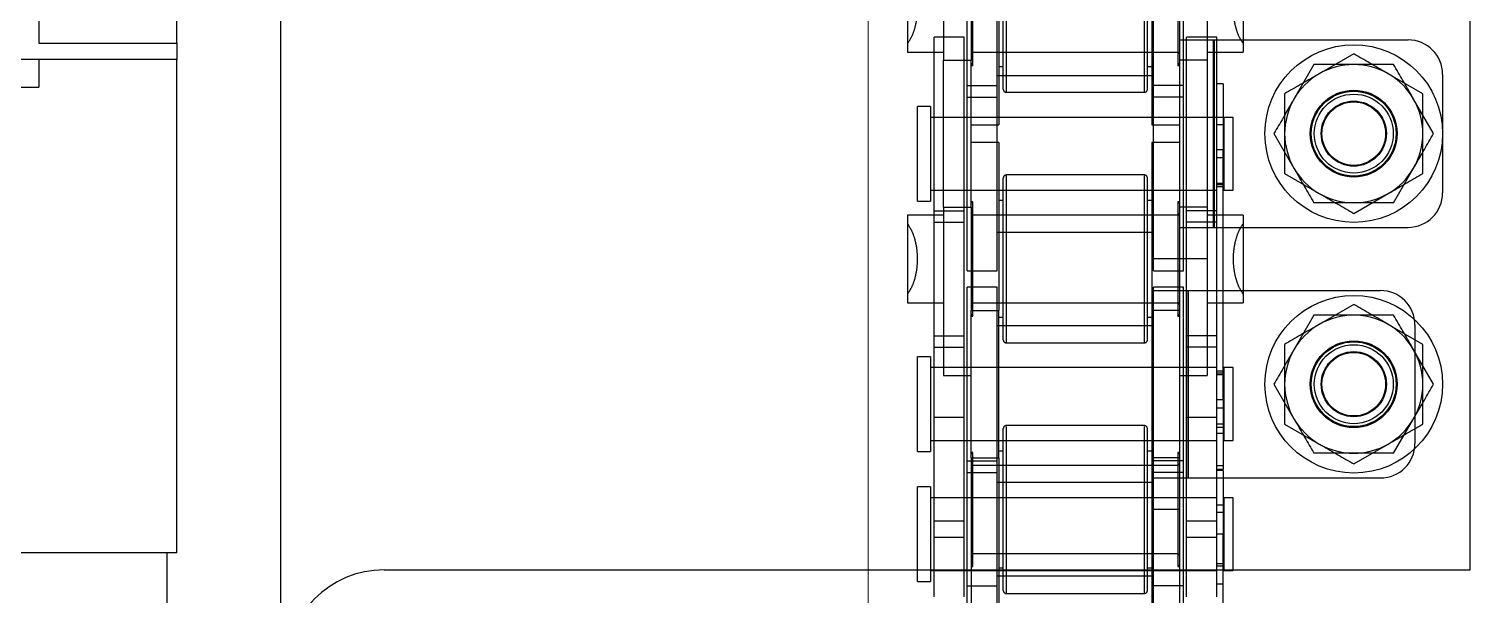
# Model space of a CAD drawing. Header units: metres. Extents: x 0 to 63075, y 0 to 44550.
# Drawn here: x 14159.1 to 14232.2, y 28741 to 28769.7 of the extents above; entities that cross this region are included whole.
import ezdxf

# ---------------------------------------------------------------- set-up
doc = ezdxf.new("R2010")
doc.units = ezdxf.units.M
doc.header["$LTSCALE"] = 75
for name, pattern in [('CENTER2', [28.575, 19.05, -3.175, 3.175, -3.175]), ('CENTERX2', [101.6, 63.5, -12.7, 12.7, -12.7]), ('HIDDEN2', [4.7625, 3.175, -1.5875])]:
    doc.linetypes.add(name, pattern=pattern)
for name, color, linetype in [('SC1', 7, 'CENTER2'), ('SDM', 7, 'Continuous'), ('SL1', 8, 'Continuous'), ('SL4', 4, 'Continuous'), ('ST1', 7, 'HIDDEN2')]:
    doc.layers.add(name, color=color, linetype=linetype)

# ---------------------------------------------------------------- blocks, each defined once
blk = doc.blocks.new('A$Ca548c4ee')
at = {"layer": 'SL1'}
for radius, start, end in [(1821.5, 111.633291, 68.366709), (1758, 110.233541, 69.766459), (1758, 110.234334, 69.765666), (1750, 110.330114, 69.669886)]:
    blk.add_arc((5942.121, 7584.469), radius, start, end, dxfattribs=at)
blk = doc.blocks.new('A$Ca53c419a')
at = {"layer": 'SL4'}
for p, q in [((4313.328, 286.5), (4313.328, 351)), ((4336.928, 294.5), (4336.928, 293.5)), ((4338.328, 293.5), (4336.928, 293.5)), ((4338.328, 286.5), (4338.328, 293.5)), ((4349.492, 293.5), (4339.163, 293.5)), ((4339.163, 293.5), (4339.163, 286.5)), ((4308.208, 287), (4313.328, 287)), ((4313.328, 286.5), (4338.328, 286.5)), ((4339.163, 286.5), (4338.328, 286.5)), ((4339.163, 286.5), (4349.492, 286.5)), ((3669.713, 281.235), (4459.469, 281.235))]:
    blk.add_line(p, q, dxfattribs=at)
at = {"layer": 'ST1'}
for p, q in [((4338.328, 293.5), (4338.328, 294.5)), ((4312.468, 276), (4312.468, 221)), ((4326.448, 249.5), (4326.003, 249.5)), ((4326.003, 249.5), (4326.003, 247.675)), ((4330.008, 249.5), (4326.448, 249.5)), ((4330.453, 249.5), (4330.008, 249.5)), ((4330.453, 247.675), (4330.453, 249.5)), ((4339.148, 249.5), (4338.703, 249.5)), ((4338.703, 249.5), (4338.703, 247.675)), ((4342.708, 249.5), (4339.148, 249.5)), ((4311.876, 249), (4316.673, 249)), ((4311.876, 249), (4311.876, 248.342)), ((4316.673, 248.342), (4316.673, 249)), ((4318.474, 249), (4323.271, 249)), ((4318.474, 249), (4318.474, 248.342)), ((4323.271, 248.342), (4323.271, 249)), ((4331.152, 249), (4335.949, 249)), ((4331.152, 249), (4331.152, 248.342)), ((4335.949, 248.342), (4335.949, 249)), ((4311.1, 248.157), (4320.195, 248.157)), ((4316.673, 248.342), (4311.876, 248.342)), ((4312.43, 248.342), (4312.43, 233.843)), ((4312.43, 248.157), (4312.43, 246.637)), ((4314.114, 246.637), (4314.114, 248.157)), ((4314.952, 248.157), (4314.952, 246.637)), ((4316.12, 233.843), (4316.12, 248.342)), ((4316.12, 246.637), (4316.12, 248.157)), ((4318.478, 248.342), (4318.474, 248.342)), ((4323.271, 248.342), (4318.478, 248.342)), ((4319.027, 248.342), (4319.027, 233.843)), ((4319.027, 248.157), (4319.027, 246.637)), ((4320.195, 248.157), (4324.334, 248.157)), ((4320.195, 246.637), (4320.195, 248.157)), ((4330.849, 247.675), (4322.323, 247.675)), ((4322.323, 247.675), (4322.323, 246.275)), ((4322.717, 233.843), (4322.717, 248.342)), ((4322.717, 246.637), (4322.717, 248.157)), ((4323.75, 248.157), (4323.75, 246.637)), ((4324.334, 248.157), (4324.334, 246.637)), ((4324.334, 248.157), (4330.673, 248.157)), ((4330.089, 248.157), (4330.089, 246.637)), ((4330.673, 248.157), (4330.673, 246.637)), ((4330.673, 248.157), (4339.471, 248.157)), ((4330.849, 247.675), (4330.849, 246.275)), ((4330.849, 247.675), (4330.849, 246.275)), ((4330.849, 247.675), (4338.306, 247.675)), ((4331.156, 248.342), (4331.152, 248.342)), ((4335.949, 248.342), (4331.156, 248.342)), ((4331.706, 248.342), (4331.706, 233.843)), ((4331.706, 248.157), (4331.706, 246.637)), ((4335.396, 233.843), (4335.396, 248.342)), ((4335.396, 246.637), (4335.396, 248.157)), ((4338.306, 247.675), (4338.306, 246.275)), ((4338.306, 247.675), (4338.306, 246.275)), ((4346.833, 247.675), (4338.306, 247.675)), ((4339.471, 246.637), (4339.471, 248.157)), ((4307.495, 246.485), (4311.656, 246.485)), ((4318.149, 246.275), (4309.623, 246.275)), ((4311.1, 246.637), (4320.195, 246.637)), ((4311.656, 246.485), (4311.656, 244.965)), ((4311.656, 246.485), (4317.995, 246.485)), ((4312.635, 246.275), (4312.635, 246.186)), ((4312.724, 246.275), (4312.635, 246.186)), ((4312.635, 246.186), (4318.42, 246.186)), ((4313.214, 246.275), (4313.303, 246.186)), ((4313.303, 246.186), (4313.303, 235.814)), ((4317.411, 246.485), (4317.411, 244.965)), ((4317.753, 246.186), (4317.842, 246.275)), ((4317.753, 235.814), (4317.753, 246.186)), ((4317.995, 246.485), (4317.995, 244.965)), ((4317.995, 246.485), (4326.792, 246.485)), ((4318.149, 246.275), (4318.149, 244.875)), ((4318.149, 246.275), (4318.149, 244.875)), ((4318.149, 246.275), (4325.606, 246.275)), ((4318.42, 246.186), (4318.331, 246.275)), ((4318.42, 246.186), (4318.42, 246.275)), ((4319.027, 246.485), (4319.027, 244.965)), ((4320.195, 246.637), (4324.334, 246.637)), ((4322.717, 244.965), (4322.717, 246.485)), ((4324.334, 246.637), (4330.673, 246.637)), ((4325.335, 246.275), (4325.335, 246.186)), ((4325.424, 246.275), (4325.335, 246.186)), ((4325.335, 246.186), (4331.12, 246.186)), ((4330.849, 246.275), (4325.606, 246.275)), ((4325.606, 246.275), (4325.606, 244.875)), ((4325.606, 246.275), (4325.606, 244.875)), ((4325.914, 246.275), (4326.003, 246.186)), ((4326.003, 246.275), (4326.003, 235.725)), ((4326.003, 246.186), (4326.003, 235.814)), ((4326.792, 244.965), (4326.792, 246.485)), ((4327.631, 246.485), (4337.012, 246.485)), ((4327.631, 246.485), (4327.631, 244.965)), ((4330.453, 235.725), (4330.453, 246.275)), ((4330.453, 246.186), (4330.542, 246.275)), ((4330.453, 235.814), (4330.453, 246.186)), ((4330.673, 246.637), (4339.471, 246.637)), ((4330.849, 246.275), (4338.306, 246.275)), ((4331.12, 246.186), (4331.031, 246.275)), ((4331.12, 246.186), (4331.12, 246.275)), ((4331.706, 246.485), (4331.706, 244.965)), ((4334.133, 244.875), (4334.133, 246.275)), ((4335.023, 246.275), (4335.023, 244.875)), ((4335.396, 244.965), (4335.396, 246.485)), ((4336.428, 246.485), (4336.428, 244.965)), ((4337.012, 246.485), (4337.012, 244.965)), ((4337.012, 246.485), (4343.351, 246.485)), ((4338.035, 246.275), (4338.035, 246.186)), ((4338.124, 246.275), (4338.035, 246.186)), ((4338.035, 246.186), (4343.82, 246.186)), ((4343.549, 246.275), (4338.306, 246.275)), ((4338.614, 246.275), (4338.703, 246.186)), ((4338.703, 246.275), (4338.703, 235.725)), ((4338.703, 246.186), (4338.703, 235.814)), ((4307.495, 244.965), (4311.656, 244.965)), ((4318.149, 244.875), (4309.623, 244.875)), ((4311.656, 244.965), (4317.995, 244.965)), ((4312.154, 237.035), (4312.154, 244.965)), ((4312.573, 244.875), (4312.573, 244.65)), ((4316.912, 244.965), (4316.912, 237.035)), ((4317.995, 244.965), (4326.792, 244.965)), ((4318.149, 244.875), (4325.606, 244.875)), ((4318.482, 244.65), (4318.482, 244.875)), ((4319.027, 244.965), (4319.027, 237.035)), ((4322.717, 237.035), (4322.717, 244.965)), ((4324.832, 237.035), (4324.832, 244.965)), ((4325.273, 244.875), (4325.273, 244.65)), ((4334.133, 244.875), (4325.606, 244.875)), ((4327.631, 244.965), (4337.012, 244.965)), ((4329.591, 244.965), (4329.591, 237.035)), ((4331.182, 244.65), (4331.182, 244.875)), ((4331.706, 244.965), (4331.706, 237.035)), ((4343.549, 244.875), (4335.023, 244.875)), ((4335.396, 237.035), (4335.396, 244.965)), ((4337.012, 244.965), (4343.351, 244.965)), ((4337.511, 237.035), (4337.511, 244.965)), ((4337.973, 244.875), (4337.973, 244.65)), ((4311.273, 244.495), (4319.735, 244.495)), ((4311.273, 244.495), (4311.273, 237.505)), ((4311.427, 244.65), (4319.627, 244.65)), ((4319.783, 237.505), (4319.783, 244.495)), ((4323.973, 244.495), (4332.435, 244.495)), ((4323.973, 244.495), (4323.973, 237.505)), ((4324.128, 244.65), (4332.327, 244.65)), ((4332.483, 237.505), (4332.483, 244.495)), ((4336.673, 244.495), (4345.135, 244.495)), ((4336.673, 244.495), (4336.673, 237.505)), ((4336.827, 244.65), (4345.027, 244.65)), ((4311.273, 237.505), (4319.735, 237.505)), ((4323.973, 237.505), (4332.435, 237.505)), ((4336.673, 237.505), (4345.135, 237.505)), ((4307.495, 237.035), (4311.656, 237.035)), ((4315.528, 237.125), (4309.623, 237.125)), ((4311.427, 237.35), (4319.627, 237.35)), ((4311.656, 235.515), (4311.656, 237.035)), ((4311.656, 237.035), (4317.995, 237.035)), ((4312.573, 237.35), (4312.573, 237.125)), ((4315.528, 235.725), (4315.528, 237.125)), ((4317.128, 237.125), (4315.528, 237.125)), ((4326.628, 237.125), (4317.128, 237.125)), ((4317.128, 237.125), (4317.128, 235.375)), ((4317.411, 235.515), (4317.411, 237.035)), ((4317.995, 235.515), (4317.995, 237.035)), ((4317.995, 237.035), (4326.792, 237.035)), ((4318.149, 235.725), (4318.149, 237.125)), ((4318.482, 237.125), (4318.482, 237.35)), ((4319.027, 237.035), (4319.027, 235.515)), ((4322.717, 235.515), (4322.717, 237.035)), ((4324.128, 237.35), (4332.327, 237.35)), ((4325.273, 237.35), (4325.273, 237.125)), ((4325.606, 235.725), (4325.606, 237.125)), ((4326.628, 237.125), (4326.628, 235.375)), ((4328.228, 237.125), (4326.628, 237.125)), ((4326.792, 235.515), (4326.792, 237.035)), ((4327.631, 237.035), (4337.012, 237.035)), ((4327.631, 237.035), (4327.631, 235.515)), ((4328.228, 235.725), (4328.228, 237.125)), ((4334.133, 237.125), (4328.228, 237.125)), ((4331.182, 237.125), (4331.182, 237.35)), ((4331.706, 237.035), (4331.706, 235.515)), ((4334.133, 235.725), (4334.133, 237.125)), ((4340.928, 237.125), (4335.023, 237.125)), ((4335.023, 237.125), (4335.023, 235.725)), ((4335.396, 235.515), (4335.396, 237.035)), ((4336.428, 235.515), (4336.428, 237.035)), ((4336.827, 237.35), (4345.027, 237.35)), ((4337.012, 235.515), (4337.012, 237.035)), ((4337.012, 237.035), (4343.351, 237.035)), ((4337.973, 237.35), (4337.973, 237.125)), ((4307.495, 235.515), (4311.656, 235.515)), ((4315.528, 235.725), (4309.623, 235.725)), ((4311.1, 235.363), (4320.195, 235.363)), ((4311.656, 235.515), (4317.995, 235.515)), ((4312.43, 235.363), (4312.43, 233.843)), ((4318.42, 235.814), (4312.635, 235.814)), ((4312.635, 235.814), (4312.635, 235.725)), ((4312.635, 235.814), (4312.724, 235.725)), ((4313.303, 235.814), (4313.214, 235.725)), ((4314.114, 233.843), (4314.114, 235.363)), ((4314.952, 235.363), (4314.952, 233.843)), ((4317.128, 235.725), (4315.528, 235.725)), ((4316.12, 233.843), (4316.12, 235.363)), ((4326.628, 235.725), (4317.128, 235.725)), ((4326.628, 235.375), (4317.128, 235.375)), ((4317.128, 235.375), (4317.128, 225.55)), ((4326.628, 235.288), (4317.128, 235.288)), ((4317.842, 235.725), (4317.753, 235.814)), ((4317.995, 235.515), (4326.792, 235.515)), ((4318.331, 235.725), (4318.42, 235.814)), ((4318.42, 235.725), (4318.42, 235.814)), ((4319.027, 235.363), (4319.027, 233.843)), ((4320.195, 235.363), (4324.334, 235.363)), ((4320.195, 233.843), (4320.195, 235.363)), ((4322.323, 235.725), (4322.323, 234.325)), ((4322.717, 233.843), (4322.717, 235.363)), ((4323.75, 233.843), (4323.75, 235.363)), ((4324.334, 233.843), (4324.334, 235.363)), ((4324.334, 235.363), (4330.673, 235.363)), ((4331.12, 235.814), (4325.335, 235.814)), ((4325.335, 235.814), (4325.424, 235.725)), ((4325.335, 235.814), (4325.335, 235.725)), ((4326.003, 235.814), (4325.914, 235.725)), ((4328.228, 235.725), (4326.628, 235.725)), ((4326.628, 235.375), (4326.628, 225.55)), ((4327.631, 235.515), (4337.012, 235.515)), ((4328.228, 234.325), (4328.228, 235.725)), ((4329.828, 235.725), (4328.228, 235.725)), ((4339.328, 235.725), (4329.828, 235.725)), ((4329.828, 235.725), (4329.828, 233.975)), ((4330.089, 233.843), (4330.089, 235.363)), ((4330.542, 235.725), (4330.453, 235.814)), ((4330.673, 233.843), (4330.673, 235.363)), ((4330.673, 235.363), (4339.471, 235.363)), ((4330.849, 234.325), (4330.849, 235.725)), ((4331.031, 235.725), (4331.12, 235.814)), ((4331.12, 235.725), (4331.12, 235.814)), ((4331.706, 235.363), (4331.706, 233.843)), ((4335.396, 233.511), (4335.396, 235.363)), ((4337.012, 235.515), (4343.351, 235.515)), ((4343.82, 235.814), (4338.035, 235.814)), ((4338.035, 235.814), (4338.124, 235.725)), ((4338.035, 235.814), (4338.035, 235.725)), ((4338.306, 234.325), (4338.306, 235.725)), ((4338.703, 235.814), (4338.614, 235.725)), ((4339.328, 235.725), (4339.328, 233.975)), ((4340.928, 235.725), (4339.328, 235.725)), ((4339.471, 233.843), (4339.471, 235.363)), ((4311.1, 233.843), (4320.195, 233.843)), ((4311.746, 233.511), (4311.746, 233.843)), ((4312.656, 233.511), (4312.656, 233.843)), ((4312.799, 233.843), (4312.799, 233.474)), ((4314.275, 233.511), (4314.275, 233.843)), ((4315.382, 233.511), (4315.382, 233.843)), ((4315.751, 233.474), (4315.751, 233.843)), ((4317.505, 233.511), (4317.505, 233.843)), ((4317.561, 233.511), (4317.561, 233.843)), ((4317.733, 233.511), (4317.733, 233.843)), ((4319.396, 233.843), (4319.396, 233.474)), ((4319.681, 233.511), (4319.681, 233.843)), ((4319.854, 233.511), (4319.854, 233.843)), ((4320.195, 233.843), (4324.334, 233.843)), ((4320.665, 233.511), (4320.665, 233.843)), ((4321.08, 233.511), (4321.08, 233.843)), ((4328.228, 234.325), (4322.323, 234.325)), ((4322.348, 233.474), (4322.348, 233.843)), ((4322.437, 233.511), (4322.437, 233.843)), ((4322.54, 233.511), (4322.54, 233.843)), ((4324.334, 233.843), (4330.673, 233.843)), ((4326.003, 234.325), (4326.003, 232.5)), ((4329.828, 234.325), (4328.228, 234.325)), ((4339.328, 234.325), (4329.828, 234.325)), ((4339.328, 234.013), (4329.828, 234.013)), ((4339.328, 233.975), (4329.828, 233.975)), ((4329.828, 233.975), (4329.828, 224.15)), ((4330.453, 232.5), (4330.453, 234.325)), ((4330.673, 233.843), (4339.471, 233.843)), ((4331.883, 233.511), (4331.883, 233.843)), ((4331.986, 233.511), (4331.986, 233.843)), ((4332.075, 233.843), (4332.075, 233.474)), ((4333.343, 233.511), (4333.343, 233.843)), ((4333.758, 233.511), (4333.758, 233.843)), ((4335.027, 233.474), (4335.027, 233.843)), ((4337.103, 233.511), (4337.103, 233.843)), ((4338.703, 234.325), (4338.703, 232.5)), ((4340.928, 234.325), (4339.328, 234.325)), ((4339.328, 233.975), (4339.328, 224.15)), ((4301.575, 233.511), (4314.275, 233.511)), ((4316.12, 233.474), (4312.43, 233.474)), ((4312.43, 233.474), (4312.43, 233)), ((4317.505, 233.511), (4314.275, 233.511)), ((4316.12, 233), (4316.12, 233.474)), ((4317.733, 233.511), (4317.561, 233.511)), ((4321.08, 233.511), (4317.733, 233.511)), ((4322.717, 233.474), (4319.027, 233.474)), ((4319.027, 233.474), (4319.027, 233)), ((4321.08, 233.511), (4333.758, 233.511)), ((4322.717, 233), (4322.717, 233.474)), ((4335.396, 233.474), (4331.706, 233.474)), ((4331.706, 233.474), (4331.706, 233)), ((4337.103, 233.511), (4333.758, 233.511)), ((4335.396, 233), (4335.396, 233.474)), ((4312.43, 233), (4316.12, 233)), ((4319.027, 233), (4322.717, 233)), ((4326.448, 232.5), (4326.003, 232.5)), ((4330.008, 232.5), (4326.448, 232.5)), ((4330.453, 232.5), (4330.008, 232.5)), ((4331.706, 233), (4335.396, 233)), ((4339.148, 232.5), (4338.703, 232.5)), ((4342.708, 232.5), (4339.148, 232.5)), ((4321.878, 230.941), (4320.128, 229.931)), ((4334.578, 230.941), (4332.828, 229.931)), ((4319.857, 230.4), (4318.846, 228.65)), ((4332.557, 230.4), (4331.546, 228.65)), ((4325.378, 228.921), (4323.628, 229.931)), ((4338.078, 228.921), (4336.328, 229.931)), ((4325.919, 226.9), (4324.909, 228.65)), ((4338.619, 226.9), (4337.609, 228.65)), ((4317.836, 226.9), (4318.846, 225.15)), ((4330.536, 226.9), (4331.546, 225.15)), ((4323.898, 223.4), (4324.909, 225.15)), ((4336.598, 223.4), (4337.609, 225.15)), ((4318.378, 224.879), (4320.128, 223.869)), ((4331.078, 224.879), (4332.828, 223.869)), ((4324.878, 223.8), (4318.878, 223.8)), ((4321.878, 222.859), (4323.628, 223.869)), ((4334.578, 222.859), (4336.328, 223.869)), ((4337.578, 222.4), (4331.578, 222.4)), ((4312.468, 221), (4420.188, 221))]:
    blk.add_line(p, q, dxfattribs=at)
for centre, radius in [((4321.878, 226.9), 4.5), ((4334.578, 226.9), 4.5), ((4321.878, 226.9), 2.2), ((4321.878, 226.9), 2.15), ((4321.878, 226.9), 2), ((4334.578, 226.9), 2.2), ((4334.578, 226.9), 2.15), ((4334.578, 226.9), 2), ((4321.878, 226.9), 1.65), ((4321.878, 226.9), 1.61), ((4334.578, 226.9), 1.65), ((4334.578, 226.9), 1.61)]:
    blk.add_circle(centre, radius, dxfattribs=at)
for centre, radius, start, end in [((4307.468, 276), 5, 0, 90), ((4311.427, 244.495), 0.155, 90.00001, 180), ((4319.627, 244.495), 0.155, 0, 89.99999), ((4324.128, 244.495), 0.155, 90, 180), ((4332.327, 244.495), 0.155, 0, 90), ((4336.827, 244.495), 0.155, 90.00001, 180), ((4311.427, 237.505), 0.155, 180, 269.99999), ((4319.627, 237.505), 0.155, 270.00001, 0), ((4324.128, 237.505), 0.155, 180, 270), ((4332.327, 237.505), 0.155, 270, 0), ((4336.827, 237.505), 0.155, 180, 269.99999), ((4321.878, 226.9), 3.5, 90, 150), ((4321.878, 226.9), 3.5, 30, 90), ((4334.578, 226.9), 3.5, 90, 150), ((4334.578, 226.9), 3.5, 30, 90), ((4321.878, 226.9), 3.5, 150, 210), ((4321.878, 226.9), 3.5, 330, 30), ((4334.578, 226.9), 3.5, 150, 210), ((4334.578, 226.9), 3.5, 330, 30), ((4318.878, 225.55), 1.75, 180, 270), ((4321.878, 226.9), 3.5, 210, 270), ((4321.878, 226.9), 3.5, 270, 330), ((4324.878, 225.55), 1.75, 270, 0), ((4334.578, 226.9), 3.5, 210, 270), ((4334.578, 226.9), 3.5, 270, 330), ((4331.578, 224.15), 1.75, 180, 270), ((4337.578, 224.15), 1.75, 270, 0)]:
    blk.add_arc(centre, radius, start, end, dxfattribs=at)
for points, knots in [([(4330.008, 249.5), (4329.896, 249.428), (4329.677, 249.286), (4329.237, 249.129), (4328.748, 249.029), (4328.228, 248.996), (4327.707, 249.029), (4327.218, 249.129), (4326.778, 249.286), (4326.559, 249.428), (4326.448, 249.5)], [0, 0, 0, 0, 0.130043, 0.255982, 0.379107, 0.5, 0.620893, 0.744018, 0.869957, 1, 1, 1, 1]), ([(4342.708, 249.5), (4342.596, 249.428), (4342.377, 249.286), (4341.937, 249.129), (4341.448, 249.029), (4340.928, 248.996), (4340.407, 249.029), (4339.918, 249.129), (4339.478, 249.286), (4339.259, 249.428), (4339.148, 249.5)], [0, 0, 0, 0, 0.130043, 0.255982, 0.379107, 0.5, 0.620893, 0.744018, 0.869957, 1, 1, 1, 1]), ([(4326.448, 232.5), (4326.559, 232.572), (4326.778, 232.714), (4327.218, 232.871), (4327.707, 232.971), (4328.228, 233.004), (4328.748, 232.971), (4329.237, 232.871), (4329.677, 232.714), (4329.896, 232.572), (4330.008, 232.5)], [0, 0, 0, 0, 0.130043, 0.255982, 0.379107, 0.5, 0.620893, 0.744018, 0.869957, 1, 1, 1, 1]), ([(4339.148, 232.5), (4339.259, 232.572), (4339.478, 232.714), (4339.918, 232.871), (4340.407, 232.971), (4340.928, 233.004), (4341.448, 232.971), (4341.937, 232.871), (4342.377, 232.714), (4342.596, 232.572), (4342.708, 232.5)], [0, 0, 0, 0, 0.130043, 0.255982, 0.379107, 0.5, 0.620893, 0.744018, 0.869957, 1, 1, 1, 1]), ([(4323.628, 229.931), (4323.586, 229.955), (4322.995, 230.296), (4322.416, 230.631), (4321.878, 230.941)], [0, 0, 0, 0, 0.070174, 1, 1, 1, 1]), ([(4336.328, 229.931), (4336.286, 229.955), (4335.695, 230.296), (4335.116, 230.631), (4334.578, 230.941)], [0, 0, 0, 0, 0.070174, 1, 1, 1, 1]), ([(4321.878, 230.4), (4321.726, 230.4), (4321.042, 230.4), (4320.375, 230.4), (4319.857, 230.4)], [0, 0, 0, 0, 0.221869, 1, 1, 1, 1]), ([(4323.898, 230.4), (4323.768, 230.4), (4323.11, 230.4), (4322.426, 230.4), (4321.878, 230.4)], [0, 0, 0, 0, 0.198275, 1, 1, 1, 1]), ([(4324.909, 228.65), (4324.885, 228.691), (4324.543, 229.282), (4324.209, 229.862), (4323.898, 230.4)], [0, 0, 0, 0, 0.070174, 1, 1, 1, 1]), ([(4334.578, 230.4), (4334.426, 230.4), (4333.742, 230.4), (4333.075, 230.4), (4332.557, 230.4)], [0, 0, 0, 0, 0.221869, 1, 1, 1, 1]), ([(4336.598, 230.4), (4336.468, 230.4), (4335.81, 230.4), (4335.126, 230.4), (4334.578, 230.4)], [0, 0, 0, 0, 0.198275, 1, 1, 1, 1]), ([(4337.609, 228.65), (4337.585, 228.691), (4337.243, 229.282), (4336.909, 229.862), (4336.598, 230.4)], [0, 0, 0, 0, 0.070174, 1, 1, 1, 1]), ([(4320.128, 229.931), (4320.086, 229.907), (4319.495, 229.566), (4318.916, 229.232), (4318.378, 228.921)], [0, 0, 0, 0, 0.070174, 1, 1, 1, 1]), ([(4332.828, 229.931), (4332.786, 229.907), (4332.195, 229.566), (4331.616, 229.232), (4331.078, 228.921)], [0, 0, 0, 0, 0.070174, 1, 1, 1, 1]), ([(4318.846, 228.65), (4318.822, 228.609), (4318.481, 228.018), (4318.147, 227.438), (4317.836, 226.9)], [0, 0, 0, 0, 0.070174, 1, 1, 1, 1]), ([(4318.378, 226.9), (4318.378, 227.084), (4318.378, 227.768), (4318.378, 228.434), (4318.378, 228.921)], [0, 0, 0, 0, 0.268634, 1, 1, 1, 1]), ([(4325.378, 226.9), (4325.378, 227.084), (4325.378, 227.768), (4325.378, 228.434), (4325.378, 228.921)], [0, 0, 0, 0, 0.268634, 1, 1, 1, 1]), ([(4331.546, 228.65), (4331.522, 228.609), (4331.181, 228.018), (4330.847, 227.438), (4330.536, 226.9)], [0, 0, 0, 0, 0.070174, 1, 1, 1, 1]), ([(4331.078, 226.9), (4331.078, 227.084), (4331.078, 227.768), (4331.078, 228.434), (4331.078, 228.921)], [0, 0, 0, 0, 0.268634, 1, 1, 1, 1]), ([(4338.078, 226.9), (4338.078, 227.084), (4338.078, 227.768), (4338.078, 228.434), (4338.078, 228.921)], [0, 0, 0, 0, 0.268634, 1, 1, 1, 1]), ([(4318.378, 224.879), (4318.378, 225.049), (4318.378, 225.708), (4318.378, 226.392), (4318.378, 226.9)], [0, 0, 0, 0, 0.257551, 1, 1, 1, 1]), ([(4324.909, 225.15), (4324.933, 225.191), (4325.274, 225.782), (4325.608, 226.362), (4325.919, 226.9)], [0, 0, 0, 0, 0.070174, 1, 1, 1, 1]), ([(4325.378, 224.879), (4325.378, 225.049), (4325.378, 225.708), (4325.378, 226.392), (4325.378, 226.9)], [0, 0, 0, 0, 0.257551, 1, 1, 1, 1]), ([(4331.078, 224.879), (4331.078, 225.049), (4331.078, 225.708), (4331.078, 226.392), (4331.078, 226.9)], [0, 0, 0, 0, 0.257551, 1, 1, 1, 1]), ([(4337.609, 225.15), (4337.633, 225.191), (4337.974, 225.782), (4338.308, 226.362), (4338.619, 226.9)], [0, 0, 0, 0, 0.070174, 1, 1, 1, 1]), ([(4338.078, 224.879), (4338.078, 225.049), (4338.078, 225.708), (4338.078, 226.392), (4338.078, 226.9)], [0, 0, 0, 0, 0.257551, 1, 1, 1, 1]), ([(4318.846, 225.15), (4318.87, 225.109), (4319.212, 224.518), (4319.546, 223.938), (4319.857, 223.4)], [0, 0, 0, 0, 0.070174, 1, 1, 1, 1]), ([(4331.546, 225.15), (4331.57, 225.109), (4331.912, 224.518), (4332.246, 223.938), (4332.557, 223.4)], [0, 0, 0, 0, 0.070174, 1, 1, 1, 1]), ([(4323.628, 223.869), (4323.669, 223.893), (4324.26, 224.234), (4324.839, 224.568), (4325.378, 224.879)], [0, 0, 0, 0, 0.0701742, 1, 1, 1, 1]), ([(4336.328, 223.869), (4336.369, 223.893), (4336.96, 224.234), (4337.539, 224.568), (4338.078, 224.879)], [0, 0, 0, 0, 0.0701742, 1, 1, 1, 1]), ([(4320.128, 223.869), (4320.169, 223.845), (4320.76, 223.504), (4321.339, 223.169), (4321.878, 222.859)], [0, 0, 0, 0, 0.070174, 1, 1, 1, 1]), ([(4332.828, 223.869), (4332.869, 223.845), (4333.46, 223.504), (4334.039, 223.169), (4334.578, 222.859)], [0, 0, 0, 0, 0.070174, 1, 1, 1, 1]), ([(4319.857, 223.4), (4320.375, 223.4), (4321.042, 223.4), (4321.726, 223.4), (4321.878, 223.4)], [0, 0, 0, 0, 0.778131, 1, 1, 1, 1]), ([(4321.878, 223.4), (4322.426, 223.4), (4323.11, 223.4), (4323.768, 223.4), (4323.898, 223.4)], [0, 0, 0, 0, 0.801725, 1, 1, 1, 1]), ([(4332.557, 223.4), (4333.075, 223.4), (4333.742, 223.4), (4334.426, 223.4), (4334.578, 223.4)], [0, 0, 0, 0, 0.778131, 1, 1, 1, 1]), ([(4334.578, 223.4), (4335.126, 223.4), (4335.81, 223.4), (4336.468, 223.4), (4336.598, 223.4)], [0, 0, 0, 0, 0.801725, 1, 1, 1, 1])]:
    blk.add_open_spline(points, degree=3, knots=knots, dxfattribs=at)

msp = doc.modelspace()

# ---------------------------------------------------------------- linework, layer by layer
at = {"layer": 'SC1', "color": 7, "linetype": 'CENTERX2', "lineweight": 9}
msp.add_line((14201.634, 27472.705), (14201.634, 41728.877), dxfattribs=at)

# ---------------------------------------------------------------- block references
at = {"layer": 'SDM'}
msp.add_blockref('A$Ca548c4ee', (8259.513, 22668.364), dxfattribs=at)
at = {"layer": 'SDM', "rotation": 90}
msp.add_blockref('A$Ca53c419a', (14453.134, 24429.769), dxfattribs=at)

doc.saveas('drawing.dxf')
